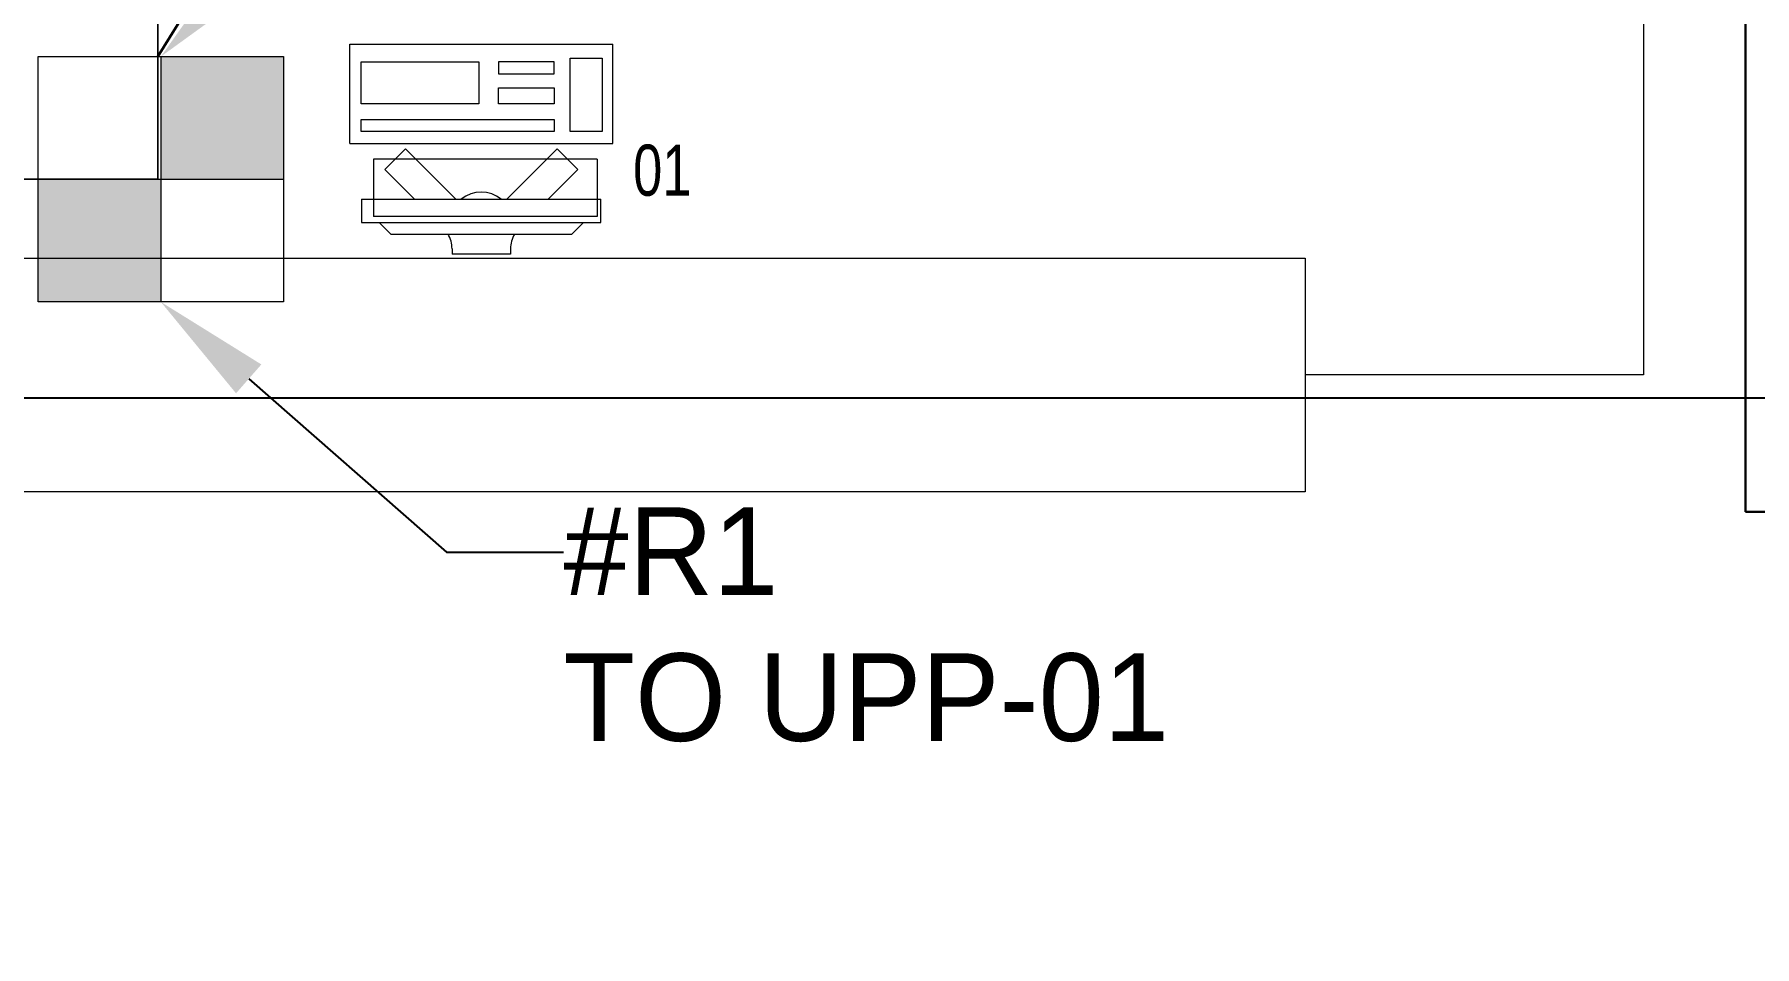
# Model space of a CAD drawing. Header units: metres. Extents: x 75097 to 220695, y -1557923 to -1361206.
# Drawn here: x 116004 to 118949, y -1405226 to -1403665 of the extents above; entities that cross this region are included whole.
import ezdxf
from ezdxf import colors
from ezdxf.entities.mleader import LeaderData, LeaderLine
from ezdxf.math import Vec2, Vec3

# ---------------------------------------------------------------- set-up
doc = ezdxf.new("R2010")
doc.units = ezdxf.units.M
doc.layers.get('0').update_dxf_attribs({"lineweight": 0})
doc.layers.add('A-100 - Copy$0$axes', color=8, linetype='Continuous')
doc.layers.add('A-100 - Copy$0$Medical Equipment and Furniture', color=8, linetype='Continuous', lineweight=0)
doc.layers.add('E-LG', color=245, linetype='Continuous', lineweight=30)
doc.layers.add('E-POWR', color=7, linetype='Continuous', lineweight=9, true_color=0x4e7e3e)
doc.styles.add('A-100 - Copy$0$X3G_ENTITY_257CFD', font='swisscl.ttf', dxfattribs={"height": 200})
doc.styles.get("Standard").update_dxf_attribs({"font": 'GOTHIC.TTF'})

# ---------------------------------------------------------------- blocks, each defined once
blk = doc.blocks.new('FLOOR BOX')
at = {"layer": 'E-POWR'}
h = blk.add_hatch(color=256, dxfattribs=at)
h.dxf.hatch_style = 1
h.paths.add_polyline_path([(0, 300), (0, 0), (300, 0), (300, 300)])
h.paths.add_polyline_path([(0, -300), (0, 0), (-300, 0), (-300, -300)])
blk.add_lwpolyline([(-300, 300), (300, 300), (300, -300), (-300, -300)], close=True, dxfattribs=at)
for points in [[(0, 300), (0, -300)], [(-300, 0), (300, 0)]]:
    blk.add_lwpolyline(points, dxfattribs=at)
blk = doc.blocks.new('A-100 - Copy$0$ITCWLS1-P')
for p, q in [((-0.17, 0.45), (-0.17, 0)), ((-0.17, 0.45), (0, 0.45)), ((0, 0.45), (0, 0)), ((-0.2651, 0.43, 0), (-0.3051, 0.43, 0)), ((-0.3051, 0.43, 0), (-0.3051, 0.02, 0)), ((-0.2651, 0.43, 0), (-0.2651, 0.02, 0)), ((-0.1496, 0.4305), (-0.1291, 0.4305)), ((-0.1291, 0.4305), (-0.1291, 0.4089)), ((-0.3251, 0.38, 0), (-0.3051, 0.4, 0)), ((-0.197, 0.4094), (-0.295, 0.4094)), ((-0.295, 0.0264), (-0.295, 0.4094)), ((-0.197, 0.0264), (-0.197, 0.4094)), ((-0.3251, 0.38, 0), (-0.3251, 0.07, 0)), ((-0.3503, 0.275), (-0.3596, 0.275)), ((-0.3596, 0.175), (-0.3596, 0.275)), ((-0.3503, 0.175), (-0.3596, 0.175)), ((-0.3251, 0.07, 0), (-0.3051, 0.05, 0)), ((-0.3051, 0.02, 0), (-0.2651, 0.02, 0)), ((-0.197, 0.0264), (-0.295, 0.0264)), ((-0.17, 0), (0, 0))]:
    blk.add_line(p, q)
at = {"extrusion": (2.48281e-10, 3.18408e-10, -1)}
for p, q in [((-0.2651, 0.3395), (-0.2144, 0.3902)), ((-0.1791, 0.3548), (-0.2144, 0.3902)), ((-0.2651, 0.2688), (-0.1791, 0.3548))]:
    blk.add_line(p, q, dxfattribs=at)
at = {"extrusion": (2.48281e-10, -3.18408e-10, -1)}
for p, q in [((-0.2651, 0.1812), (-0.1791, 0.0952)), ((-0.2651, 0.1105), (-0.2144, 0.0598)), ((-0.1791, 0.0952), (-0.2144, 0.0598))]:
    blk.add_line(p, q, dxfattribs=at)
for points in [[(-0.1291, 0.4089), (-0.1291, 0.1), (-0.1496, 0.1), (-0.1496, 0.4305)], [(-0.1496, 0.1), (-0.1496, 0.1), (-0.1496, 0.1), (-0.1496, 0.1), (-0.1496, 0.1), (-0.1496, 0.1), (-0.1496, 0.1), (-0.1496, 0.1), (-0.1496, 0.1)], [(-0.1496, 0.1), (-0.1496, 0.1), (-0.1496, 0.1), (-0.1496, 0.1), (-0.1496, 0.1), (-0.1496, 0.1), (-0.1496, 0.1), (-0.1496, 0.1), (-0.1496, 0.1), (-0.1496, 0.1), (-0.1496, 0.1), (-0.1496, 0.1), (-0.1496, 0.1), (-0.1496, 0.1), (-0.1496, 0.1), (-0.1496, 0.1), (-0.1496, 0.1), (-0.1496, 0.1)], [(-0.1496, 0.1), (-0.1496, 0.1), (-0.1496, 0.1), (-0.1496, 0.1), (-0.1496, 0.1), (-0.1496, 0.1), (-0.1496, 0.1), (-0.1496, 0.1), (-0.1496, 0.1), (-0.1496, 0.1)], [(-0.1496, 0.1), (-0.1496, 0.1), (-0.1496, 0.1), (-0.1496, 0.1), (-0.1496, 0.1), (-0.1496, 0.1), (-0.1496, 0.1)], [(-0.1496, 0.1), (-0.1496, 0.1), (-0.1496, 0.1), (-0.1496, 0.1), (-0.1496, 0.1), (-0.1496, 0.1), (-0.1496, 0.1), (-0.1496, 0.1), (-0.1496, 0.1), (-0.1496, 0.1)], [(-0.1496, 0.1), (-0.1496, 0.1), (-0.1496, 0.1), (-0.1496, 0.1), (-0.1496, 0.1), (-0.1496, 0.1), (-0.1496, 0.1), (-0.1496, 0.1), (-0.1496, 0.1), (-0.1496, 0.1), (-0.1496, 0.1), (-0.1496, 0.1), (-0.1496, 0.1), (-0.1496, 0.1), (-0.1496, 0.1)], [(-0.1496, 0.1), (-0.1496, 0.1), (-0.1496, 0.1), (-0.1496, 0.1), (-0.1496, 0.1), (-0.1496, 0.1), (-0.1496, 0.1), (-0.1496, 0.1), (-0.1496, 0.1), (-0.1496, 0.1)], [(-0.1496, 0.1), (-0.1496, 0.1), (-0.1496, 0.1), (-0.1496, 0.1), (-0.1496, 0.1), (-0.1496, 0.1), (-0.1496, 0.1), (-0.1496, 0.1), (-0.1496, 0.1), (-0.1496, 0.1)], [(-0.1496, 0.1), (-0.1496, 0.1), (-0.1496, 0.1), (-0.1496, 0.1), (-0.1496, 0.1), (-0.1496, 0.1), (-0.1496, 0.1), (-0.1496, 0.1), (-0.1496, 0.1), (-0.1496, 0.1), (-0.1496, 0.1), (-0.1496, 0.1), (-0.1496, 0.1), (-0.1496, 0.1), (-0.1496, 0.1), (-0.1496, 0.1), (-0.1496, 0.1), (-0.1496, 0.1), (-0.1496, 0.1), (-0.1496, 0.1), (-0.1496, 0.1), (-0.1496, 0.1), (-0.1496, 0.1), (-0.1496, 0.1), (-0.1496, 0.1), (-0.1496, 0.1), (-0.1496, 0.1), (-0.1496, 0.1), (-0.1496, 0.1), (-0.1496, 0.1), (-0.1496, 0.1), (-0.1496, 0.1), (-0.1496, 0.1), (-0.1496, 0.1), (-0.1496, 0.1), (-0.1496, 0.1), (-0.1496, 0.1), (-0.1496, 0.1), (-0.1496, 0.1), (-0.1496, 0.1), (-0.1496, 0.1), (-0.1496, 0.1), (-0.1496, 0.1), (-0.1496, 0.1), (-0.1496, 0.1), (-0.1496, 0.1), (-0.1496, 0.1), (-0.1496, 0.1), (-0.1496, 0.1), (-0.1496, 0.1), (-0.1496, 0.1), (-0.1496, 0.1), (-0.1496, 0.1), (-0.1496, 0.1)], [(-0.1496, 0.1), (-0.1496, 0.1), (-0.1496, 0.1), (-0.1496, 0.1), (-0.1496, 0.1), (-0.1496, 0.1), (-0.1496, 0.1), (-0.1496, 0.1), (-0.1496, 0.1), (-0.1496, 0.1), (-0.1496, 0.1), (-0.1496, 0.1), (-0.1496, 0.1), (-0.1496, 0.1), (-0.1496, 0.1), (-0.1496, 0.1), (-0.1496, 0.1), (-0.1496, 0.1), (-0.1496, 0.1), (-0.1496, 0.1), (-0.1496, 0.1), (-0.1496, 0.1), (-0.1496, 0.1), (-0.1496, 0.1), (-0.1496, 0.1), (-0.1496, 0.1), (-0.1496, 0.1), (-0.1496, 0.1), (-0.1496, 0.1), (-0.1496, 0.1), (-0.1496, 0.1), (-0.1496, 0.1), (-0.1496, 0.1), (-0.1496, 0.1), (-0.1496, 0.1), (-0.1496, 0.1), (-0.1496, 0.1), (-0.1496, 0.1), (-0.1496, 0.1), (-0.1496, 0.1), (-0.1496, 0.1), (-0.1496, 0.1), (-0.1496, 0.1), (-0.1496, 0.1), (-0.1496, 0.1), (-0.1496, 0.1), (-0.1496, 0.1), (-0.1496, 0.1), (-0.1496, 0.1), (-0.1496, 0.1), (-0.1496, 0.1), (-0.1496, 0.1), (-0.1496, 0.1), (-0.1496, 0.1), (-0.1496, 0.1), (-0.1496, 0.1), (-0.1496, 0.1), (-0.1496, 0.1), (-0.1496, 0.1), (-0.1496, 0.1), (-0.1496, 0.1), (-0.1496, 0.1), (-0.1496, 0.1), (-0.1496, 0.1), (-0.1496, 0.1), (-0.1496, 0.1), (-0.1496, 0.1), (-0.1496, 0.1), (-0.1496, 0.1), (-0.1496, 0.1), (-0.1496, 0.1), (-0.1496, 0.1), (-0.1496, 0.1), (-0.1496, 0.1), (-0.1496, 0.1), (-0.1496, 0.1), (-0.1496, 0.1), (-0.1496, 0.1), (-0.1496, 0.1), (-0.1496, 0.1), (-0.1496, 0.1), (-0.1496, 0.1), (-0.1496, 0.1), (-0.1496, 0.1), (-0.1496, 0.1), (-0.1496, 0.1), (-0.1496, 0.1), (-0.1496, 0.1), (-0.1496, 0.1)], [(-0.1496, 0.1), (-0.1496, 0.1), (-0.1496, 0.1), (-0.1496, 0.1), (-0.1496, 0.1), (-0.1496, 0.1), (-0.1496, 0.1), (-0.1496, 0.1), (-0.1496, 0.1), (-0.1496, 0.1), (-0.1496, 0.1), (-0.1496, 0.1)], [(-0.1496, 0.1), (-0.1496, 0.1), (-0.1496, 0.1), (-0.1496, 0.1), (-0.1496, 0.1), (-0.1496, 0.1), (-0.1496, 0.1)], [(-0.1496, 0.1), (-0.1496, 0.1), (-0.1496, 0.1), (-0.1496, 0.1), (-0.1496, 0.1), (-0.1496, 0.1), (-0.1496, 0.1), (-0.1496, 0.1), (-0.1496, 0.1), (-0.1496, 0.1), (-0.1496, 0.1), (-0.1496, 0.1), (-0.1496, 0.1), (-0.1496, 0.1), (-0.1496, 0.1), (-0.1496, 0.1), (-0.1496, 0.1)], [(-0.1496, 0.1), (-0.1496, 0.1), (-0.1496, 0.1), (-0.1496, 0.1), (-0.1496, 0.1), (-0.1496, 0.1), (-0.1496, 0.1), (-0.1496, 0.1), (-0.1496, 0.1), (-0.1496, 0.1), (-0.1496, 0.1), (-0.1496, 0.1), (-0.1496, 0.1), (-0.1496, 0.1), (-0.1496, 0.1), (-0.1496, 0.1), (-0.1496, 0.1), (-0.1496, 0.1), (-0.1496, 0.1), (-0.1496, 0.1), (-0.1496, 0.1), (-0.1496, 0.1), (-0.1496, 0.1), (-0.1496, 0.1), (-0.1496, 0.1), (-0.1496, 0.1), (-0.1496, 0.1), (-0.1496, 0.1), (-0.1496, 0.1), (-0.1496, 0.1), (-0.1496, 0.1), (-0.1496, 0.1), (-0.1496, 0.1), (-0.1496, 0.1), (-0.1496, 0.1), (-0.1496, 0.1), (-0.1496, 0.1), (-0.1496, 0.1), (-0.1496, 0.1), (-0.1496, 0.1), (-0.1496, 0.1), (-0.1496, 0.1), (-0.1496, 0.1), (-0.1496, 0.1), (-0.1496, 0.1), (-0.1496, 0.1), (-0.1496, 0.1), (-0.1496, 0.1), (-0.1496, 0.1), (-0.1496, 0.1), (-0.1496, 0.1), (-0.1496, 0.1), (-0.1496, 0.1), (-0.1496, 0.1), (-0.1496, 0.1), (-0.1496, 0.1), (-0.1496, 0.1), (-0.1496, 0.1), (-0.1496, 0.1), (-0.1496, 0.1), (-0.1496, 0.1), (-0.1496, 0.1), (-0.1496, 0.1), (-0.1496, 0.1), (-0.1496, 0.1), (-0.1496, 0.1), (-0.1496, 0.1), (-0.1496, 0.1), (-0.1496, 0.1), (-0.1496, 0.1), (-0.1496, 0.1), (-0.1496, 0.1), (-0.1496, 0.1), (-0.1496, 0.1), (-0.1496, 0.1), (-0.1496, 0.1), (-0.1496, 0.1), (-0.1496, 0.1), (-0.1496, 0.1), (-0.1496, 0.1), (-0.1496, 0.1), (-0.1496, 0.1), (-0.1496, 0.1), (-0.1496, 0.1), (-0.1496, 0.1), (-0.1496, 0.1), (-0.1496, 0.1), (-0.1496, 0.1), (-0.1496, 0.1), (-0.1496, 0.1), (-0.1496, 0.1), (-0.1496, 0.1), (-0.1496, 0.1), (-0.1496, 0.1), (-0.1496, 0.1), (-0.1496, 0.1), (-0.1496, 0.1), (-0.1496, 0.1), (-0.1496, 0.1), (-0.1496, 0.1), (-0.1496, 0.1), (-0.1496, 0.1), (-0.1496, 0.1), (-0.1496, 0.1), (-0.1496, 0.1), (-0.1496, 0.1), (-0.1496, 0.1), (-0.1496, 0.1), (-0.1496, 0.1), (-0.1496, 0.1), (-0.1496, 0.1)], [(-0.1496, 0.1), (-0.1496, 0.1), (-0.1496, 0.1), (-0.1496, 0.1), (-0.1496, 0.1), (-0.1496, 0.1), (-0.1496, 0.1), (-0.1496, 0.1)]]:
    blk.add_lwpolyline(points)
for points in [[(-0.1019, 0.4305), (-0.0304, 0.4305), (-0.0304, 0.2294), (-0.1019, 0.2294)], [(-0.1019, 0.1954), (-0.0747, 0.1954), (-0.0747, 0.1), (-0.1019, 0.1)], [(-0.0304, 0.1954), (-0.0508, 0.1954), (-0.0508, 0.1), (-0.0304, 0.1)], [(-0.1496, 0.1), (-0.1496, 0.1), (-0.1496, 0.1), (-0.1496, 0.1), (-0.1496, 0.1), (-0.1496, 0.1), (-0.1496, 0.1), (-0.1496, 0.1), (-0.1496, 0.1), (-0.1496, 0.1), (-0.1496, 0.1), (-0.1496, 0.1), (-0.1496, 0.1), (-0.1496, 0.1), (-0.1496, 0.1), (-0.1496, 0.1), (-0.1496, 0.1), (-0.1496, 0.1), (-0.1496, 0.1), (-0.1496, 0.1), (-0.1496, 0.1), (-0.1496, 0.1), (-0.1496, 0.1), (-0.1496, 0.1), (-0.1496, 0.1), (-0.1496, 0.1), (-0.1496, 0.1), (-0.1496, 0.1), (-0.1496, 0.1), (-0.1496, 0.1), (-0.1496, 0.1), (-0.1496, 0.1), (-0.1496, 0.1), (-0.1496, 0.1), (-0.1496, 0.1), (-0.1496, 0.1), (-0.1496, 0.1), (-0.1496, 0.1), (-0.1496, 0.1), (-0.1496, 0.1), (-0.1496, 0.1), (-0.1496, 0.1), (-0.1496, 0.1), (-0.1496, 0.1), (-0.1496, 0.1), (-0.1496, 0.1), (-0.1496, 0.1), (-0.1496, 0.1), (-0.1496, 0.1), (-0.1496, 0.1), (-0.1496, 0.1), (-0.1496, 0.1), (-0.1496, 0.1), (-0.1496, 0.1), (-0.1496, 0.1), (-0.1496, 0.1), (-0.1496, 0.1), (-0.1496, 0.1), (-0.1496, 0.1), (-0.1496, 0.1), (-0.1496, 0.1), (-0.1496, 0.1), (-0.1496, 0.1), (-0.1496, 0.1), (-0.1496, 0.1), (-0.1496, 0.1), (-0.1496, 0.1), (-0.1496, 0.1), (-0.1496, 0.1), (-0.1496, 0.1), (-0.1496, 0.1), (-0.1496, 0.1), (-0.1496, 0.1), (-0.1496, 0.1), (-0.1496, 0.1), (-0.1496, 0.1), (-0.1496, 0.1), (-0.1496, 0.1), (-0.1496, 0.1), (-0.1496, 0.1), (-0.1496, 0.1), (-0.1496, 0.1), (-0.1496, 0.1), (-0.1496, 0.1), (-0.1496, 0.1), (-0.1496, 0.1), (-0.1496, 0.1), (-0.1496, 0.1), (-0.1496, 0.1), (-0.1496, 0.1), (-0.1496, 0.1), (-0.1496, 0.1), (-0.1496, 0.1), (-0.1496, 0.1), (-0.1496, 0.1), (-0.1496, 0.1), (-0.1496, 0.1), (-0.1496, 0.1), (-0.1496, 0.1), (-0.1496, 0.1), (-0.1496, 0.1), (-0.1496, 0.1), (-0.1496, 0.1), (-0.1496, 0.1), (-0.1496, 0.1), (-0.1496, 0.1), (-0.1496, 0.1), (-0.1496, 0.1), (-0.1496, 0.1), (-0.1496, 0.1), (-0.1496, 0.1), (-0.1496, 0.1), (-0.1496, 0.1), (-0.1496, 0.1), (-0.1496, 0.1), (-0.1496, 0.1), (-0.1496, 0.1), (-0.1496, 0.1), (-0.1496, 0.1), (-0.1496, 0.1), (-0.1496, 0.1), (-0.1496, 0.1), (-0.1496, 0.1), (-0.1496, 0.1), (-0.1496, 0.1), (-0.1496, 0.1), (-0.1496, 0.1), (-0.1496, 0.1), (-0.1496, 0.1), (-0.1496, 0.1), (-0.1496, 0.1), (-0.1496, 0.1), (-0.1496, 0.1), (-0.1496, 0.1), (-0.1496, 0.1), (-0.1496, 0.1), (-0.1496, 0.1), (-0.1496, 0.1), (-0.1496, 0.1), (-0.1496, 0.1), (-0.1496, 0.1), (-0.1496, 0.1), (-0.1496, 0.1), (-0.1496, 0.1), (-0.1496, 0.1), (-0.1496, 0.1), (-0.1496, 0.1), (-0.1496, 0.1), (-0.1496, 0.1), (-0.1496, 0.1), (-0.1496, 0.1), (-0.1496, 0.1), (-0.1496, 0.1), (-0.1496, 0.1), (-0.1496, 0.1), (-0.1496, 0.1), (-0.1496, 0.1), (-0.1496, 0.1), (-0.1496, 0.1), (-0.1496, 0.1), (-0.1496, 0.1), (-0.1496, 0.1), (-0.1496, 0.1), (-0.1496, 0.1), (-0.1496, 0.1), (-0.1496, 0.1), (-0.1496, 0.1), (-0.1496, 0.1), (-0.1496, 0.1), (-0.1496, 0.1), (-0.1496, 0.1), (-0.1496, 0.1), (-0.1496, 0.1), (-0.1496, 0.1), (-0.1496, 0.1), (-0.1496, 0.1), (-0.1496, 0.1), (-0.1496, 0.1), (-0.1496, 0.1), (-0.1496, 0.1), (-0.1496, 0.1), (-0.1496, 0.1), (-0.1496, 0.1), (-0.1496, 0.1), (-0.1496, 0.1), (-0.1496, 0.1), (-0.1496, 0.1), (-0.1496, 0.1), (-0.1496, 0.1), (-0.1496, 0.1), (-0.1496, 0.1), (-0.1496, 0.1), (-0.1496, 0.1), (-0.1496, 0.1), (-0.1496, 0.1), (-0.1496, 0.1), (-0.1496, 0.1), (-0.1496, 0.1), (-0.1496, 0.1), (-0.1496, 0.1), (-0.1496, 0.1), (-0.1496, 0.1), (-0.1496, 0.1), (-0.1496, 0.1), (-0.1496, 0.1), (-0.1496, 0.1), (-0.1496, 0.1), (-0.1496, 0.1), (-0.1496, 0.1), (-0.1496, 0.1), (-0.1496, 0.1), (-0.1496, 0.1), (-0.1496, 0.1), (-0.1496, 0.1), (-0.1496, 0.1), (-0.1496, 0.1), (-0.1496, 0.1), (-0.1496, 0.1), (-0.1496, 0.1), (-0.1496, 0.1), (-0.1496, 0.1), (-0.1496, 0.1), (-0.1496, 0.1), (-0.1496, 0.1), (-0.1496, 0.1), (-0.1496, 0.1), (-0.1496, 0.1), (-0.1496, 0.1), (-0.1496, 0.1), (-0.1496, 0.1), (-0.1496, 0.1), (-0.1496, 0.1), (-0.1496, 0.1), (-0.1496, 0.1), (-0.1496, 0.1), (-0.1496, 0.1), (-0.1496, 0.1), (-0.1496, 0.1), (-0.1496, 0.1), (-0.1496, 0.1), (-0.1496, 0.1), (-0.1496, 0.1), (-0.1496, 0.1), (-0.1496, 0.1), (-0.1496, 0.1), (-0.1496, 0.1), (-0.1496, 0.1), (-0.1496, 0.1), (-0.1496, 0.1), (-0.1496, 0.1), (-0.1496, 0.1), (-0.1496, 0.1), (-0.1496, 0.1), (-0.1496, 0.1), (-0.1496, 0.1), (-0.1496, 0.1), (-0.1496, 0.1), (-0.1496, 0.1), (-0.1496, 0.1), (-0.1496, 0.1), (-0.1496, 0.1), (-0.1496, 0.1), (-0.1496, 0.1), (-0.1496, 0.1), (-0.1496, 0.1), (-0.1496, 0.1), (-0.1496, 0.1), (-0.1496, 0.1), (-0.1496, 0.1), (-0.1496, 0.1), (-0.1496, 0.1), (-0.1496, 0.1), (-0.1496, 0.1), (-0.1496, 0.1), (-0.1496, 0.1), (-0.1496, 0.1), (-0.1496, 0.1)], [(-0.1496, 0.1), (-0.1496, 0.1), (-0.1496, 0.1), (-0.1496, 0.1), (-0.1496, 0.1), (-0.1496, 0.1), (-0.1496, 0.1), (-0.1496, 0.1), (-0.1496, 0.1), (-0.1496, 0.1), (-0.1496, 0.1), (-0.1496, 0.1), (-0.1496, 0.1), (-0.1496, 0.1), (-0.1496, 0.1), (-0.1496, 0.1), (-0.1496, 0.1), (-0.1496, 0.1), (-0.1496, 0.1), (-0.1496, 0.1), (-0.1496, 0.1), (-0.1496, 0.1), (-0.1496, 0.1), (-0.1496, 0.1), (-0.1496, 0.1), (-0.1496, 0.1), (-0.1496, 0.1), (-0.1496, 0.1), (-0.1496, 0.1), (-0.1496, 0.1), (-0.1496, 0.1), (-0.1496, 0.1), (-0.1496, 0.1), (-0.1496, 0.1), (-0.1496, 0.1), (-0.1496, 0.1), (-0.1496, 0.1), (-0.1496, 0.1), (-0.1496, 0.1), (-0.1496, 0.1), (-0.1496, 0.1), (-0.1496, 0.1), (-0.1496, 0.1), (-0.1496, 0.1), (-0.1496, 0.1), (-0.1496, 0.1), (-0.1496, 0.1), (-0.1496, 0.1), (-0.1496, 0.1), (-0.1496, 0.1), (-0.1496, 0.1), (-0.1496, 0.1), (-0.1496, 0.1), (-0.1496, 0.1), (-0.1496, 0.1), (-0.1496, 0.1), (-0.1496, 0.1), (-0.1496, 0.1), (-0.1496, 0.1), (-0.1496, 0.1), (-0.1496, 0.1), (-0.1496, 0.1), (-0.1496, 0.1), (-0.1496, 0.1), (-0.1496, 0.1), (-0.1496, 0.1), (-0.1496, 0.1), (-0.1496, 0.1), (-0.1496, 0.1), (-0.1496, 0.1), (-0.1496, 0.1), (-0.1496, 0.1), (-0.1496, 0.1), (-0.1496, 0.1), (-0.1496, 0.1), (-0.1496, 0.1), (-0.1496, 0.1), (-0.1496, 0.1), (-0.1496, 0.1), (-0.1496, 0.1), (-0.1496, 0.1), (-0.1496, 0.1), (-0.1496, 0.1), (-0.1496, 0.1), (-0.1496, 0.1), (-0.1496, 0.1), (-0.1496, 0.1), (-0.1496, 0.1), (-0.1496, 0.1), (-0.1496, 0.1), (-0.1496, 0.1), (-0.1496, 0.1), (-0.1496, 0.1), (-0.1496, 0.1), (-0.1496, 0.1), (-0.1496, 0.1), (-0.1496, 0.1), (-0.1496, 0.1), (-0.1496, 0.1), (-0.1496, 0.1), (-0.1496, 0.1), (-0.1496, 0.1), (-0.1496, 0.1), (-0.1496, 0.1), (-0.1496, 0.1), (-0.1496, 0.1), (-0.1496, 0.1), (-0.1496, 0.1), (-0.1496, 0.1), (-0.1496, 0.1), (-0.1496, 0.1), (-0.1496, 0.1), (-0.1496, 0.1), (-0.1496, 0.1), (-0.1496, 0.1), (-0.1496, 0.1), (-0.1496, 0.1), (-0.1496, 0.1), (-0.1496, 0.1), (-0.1496, 0.1), (-0.1496, 0.1), (-0.1496, 0.1), (-0.1496, 0.1), (-0.1496, 0.1), (-0.1496, 0.1), (-0.1496, 0.1), (-0.1496, 0.1), (-0.1496, 0.1), (-0.1496, 0.1), (-0.1496, 0.1), (-0.1496, 0.1), (-0.1496, 0.1), (-0.1496, 0.1), (-0.1496, 0.1), (-0.1496, 0.1), (-0.1496, 0.1), (-0.1496, 0.1), (-0.1496, 0.1), (-0.1496, 0.1), (-0.1496, 0.1), (-0.1496, 0.1), (-0.1496, 0.1), (-0.1496, 0.1), (-0.1496, 0.1), (-0.1496, 0.1), (-0.1496, 0.1), (-0.1496, 0.1), (-0.1496, 0.1), (-0.1496, 0.1), (-0.1496, 0.1), (-0.1496, 0.1), (-0.1496, 0.1), (-0.1496, 0.1), (-0.1496, 0.1), (-0.1496, 0.1), (-0.1496, 0.1), (-0.1496, 0.1), (-0.1496, 0.1), (-0.1496, 0.1), (-0.1496, 0.1), (-0.1496, 0.1), (-0.1496, 0.1), (-0.1496, 0.1), (-0.1496, 0.1), (-0.1496, 0.1), (-0.1496, 0.1), (-0.1496, 0.1), (-0.1496, 0.1), (-0.1496, 0.1), (-0.1496, 0.1), (-0.1496, 0.1), (-0.1496, 0.1), (-0.1496, 0.1), (-0.1496, 0.1), (-0.1496, 0.1), (-0.1496, 0.1), (-0.1496, 0.1), (-0.1496, 0.1), (-0.1496, 0.1), (-0.1496, 0.1), (-0.1496, 0.1), (-0.1496, 0.1), (-0.1496, 0.1), (-0.1496, 0.1), (-0.1496, 0.1), (-0.1496, 0.1), (-0.1496, 0.1), (-0.1496, 0.1), (-0.1496, 0.1), (-0.1496, 0.1), (-0.1496, 0.1), (-0.1496, 0.1), (-0.1496, 0.1), (-0.1496, 0.1), (-0.1496, 0.1), (-0.1496, 0.1), (-0.1496, 0.1), (-0.1496, 0.1), (-0.1496, 0.1), (-0.1496, 0.1), (-0.1496, 0.1), (-0.1496, 0.1), (-0.1496, 0.1), (-0.1496, 0.1), (-0.1496, 0.1), (-0.1496, 0.1), (-0.1496, 0.1), (-0.1496, 0.1), (-0.1496, 0.1), (-0.1496, 0.1), (-0.1496, 0.1), (-0.1496, 0.1), (-0.1496, 0.1), (-0.1496, 0.1)], [(-0.1496, 0.1), (-0.1496, 0.1), (-0.1496, 0.1), (-0.1496, 0.1), (-0.1496, 0.1), (-0.1496, 0.1), (-0.1496, 0.1), (-0.1496, 0.1), (-0.1496, 0.1), (-0.1496, 0.1), (-0.1496, 0.1), (-0.1496, 0.1), (-0.1496, 0.1), (-0.1496, 0.1), (-0.1496, 0.1), (-0.1496, 0.1), (-0.1496, 0.1), (-0.1496, 0.1), (-0.1496, 0.1), (-0.1496, 0.1), (-0.1496, 0.1), (-0.1496, 0.1), (-0.1496, 0.1), (-0.1496, 0.1), (-0.1496, 0.1), (-0.1496, 0.1), (-0.1496, 0.1), (-0.1496, 0.1), (-0.1496, 0.1), (-0.1496, 0.1), (-0.1496, 0.1), (-0.1496, 0.1), (-0.1496, 0.1), (-0.1496, 0.1), (-0.1496, 0.1), (-0.1496, 0.1), (-0.1496, 0.1), (-0.1496, 0.1), (-0.1496, 0.1), (-0.1496, 0.1), (-0.1496, 0.1), (-0.1496, 0.1), (-0.1496, 0.1), (-0.1496, 0.1), (-0.1496, 0.1), (-0.1496, 0.1), (-0.1496, 0.1), (-0.1496, 0.1), (-0.1496, 0.1), (-0.1496, 0.1), (-0.1496, 0.1), (-0.1496, 0.1), (-0.1496, 0.1), (-0.1496, 0.1), (-0.1496, 0.1), (-0.1496, 0.1), (-0.1496, 0.1), (-0.1496, 0.1), (-0.1496, 0.1), (-0.1496, 0.1), (-0.1496, 0.1), (-0.1496, 0.1), (-0.1496, 0.1), (-0.1496, 0.1), (-0.1496, 0.1), (-0.1496, 0.1), (-0.1496, 0.1), (-0.1496, 0.1), (-0.1496, 0.1), (-0.1496, 0.1), (-0.1496, 0.1), (-0.1496, 0.1), (-0.1496, 0.1), (-0.1496, 0.1), (-0.1496, 0.1), (-0.1496, 0.1), (-0.1496, 0.1), (-0.1496, 0.1), (-0.1496, 0.1), (-0.1496, 0.1), (-0.1496, 0.1), (-0.1496, 0.1), (-0.1496, 0.1), (-0.1496, 0.1), (-0.1496, 0.1), (-0.1496, 0.1), (-0.1496, 0.1), (-0.1496, 0.1), (-0.1496, 0.1), (-0.1496, 0.1), (-0.1496, 0.1), (-0.1496, 0.1), (-0.1496, 0.1), (-0.1496, 0.1), (-0.1496, 0.1), (-0.1496, 0.1), (-0.1496, 0.1), (-0.1496, 0.1), (-0.1496, 0.1), (-0.1496, 0.1), (-0.1496, 0.1), (-0.1496, 0.1), (-0.1496, 0.1), (-0.1496, 0.1), (-0.1496, 0.1), (-0.1496, 0.1), (-0.1496, 0.1), (-0.1496, 0.1), (-0.1496, 0.1), (-0.1496, 0.1), (-0.1496, 0.1), (-0.1496, 0.1), (-0.1496, 0.1), (-0.1496, 0.1), (-0.1496, 0.1), (-0.1496, 0.1), (-0.1496, 0.1), (-0.1496, 0.1), (-0.1496, 0.1), (-0.1496, 0.1), (-0.1496, 0.1), (-0.1496, 0.1), (-0.1496, 0.1), (-0.1496, 0.1), (-0.1496, 0.1), (-0.1496, 0.1), (-0.1496, 0.1), (-0.1496, 0.1), (-0.1496, 0.1), (-0.1496, 0.1), (-0.1496, 0.1), (-0.1496, 0.1), (-0.1496, 0.1), (-0.1496, 0.1), (-0.1496, 0.1), (-0.1496, 0.1), (-0.1496, 0.1), (-0.1496, 0.1), (-0.1496, 0.1), (-0.1496, 0.1), (-0.1496, 0.1), (-0.1496, 0.1), (-0.1496, 0.1), (-0.1496, 0.1), (-0.1496, 0.1), (-0.1496, 0.1), (-0.1496, 0.1), (-0.1496, 0.1), (-0.1496, 0.1), (-0.1496, 0.1), (-0.1496, 0.1), (-0.1496, 0.1), (-0.1496, 0.1), (-0.1496, 0.1), (-0.1496, 0.1), (-0.1496, 0.1), (-0.1496, 0.1), (-0.1496, 0.1), (-0.1496, 0.1), (-0.1496, 0.1), (-0.1496, 0.1), (-0.1496, 0.1), (-0.1496, 0.1), (-0.1496, 0.1), (-0.1496, 0.1), (-0.1496, 0.1), (-0.1496, 0.1), (-0.1496, 0.1), (-0.1496, 0.1), (-0.1496, 0.1), (-0.1496, 0.1), (-0.1496, 0.1), (-0.1496, 0.1), (-0.1496, 0.1), (-0.1496, 0.1), (-0.1496, 0.1), (-0.1496, 0.1), (-0.1496, 0.1), (-0.1496, 0.1), (-0.1496, 0.1), (-0.1496, 0.1), (-0.1496, 0.1), (-0.1496, 0.1), (-0.1496, 0.1), (-0.1496, 0.1), (-0.1496, 0.1), (-0.1496, 0.1), (-0.1496, 0.1), (-0.1496, 0.1), (-0.1496, 0.1), (-0.1496, 0.1), (-0.1496, 0.1), (-0.1496, 0.1), (-0.1496, 0.1), (-0.1496, 0.1), (-0.1496, 0.1), (-0.1496, 0.1), (-0.1496, 0.1), (-0.1496, 0.1), (-0.1496, 0.1), (-0.1496, 0.1), (-0.1496, 0.1), (-0.1496, 0.1), (-0.1496, 0.1), (-0.1496, 0.1), (-0.1496, 0.1), (-0.1496, 0.1), (-0.1496, 0.1), (-0.1496, 0.1), (-0.1496, 0.1), (-0.1496, 0.1), (-0.1496, 0.1), (-0.1496, 0.1), (-0.1496, 0.1), (-0.1496, 0.1), (-0.1496, 0.1), (-0.1496, 0.1), (-0.1496, 0.1), (-0.1496, 0.1)], [(-0.1496, 0.0727), (-0.0236, 0.0727), (-0.0236, 0.0182), (-0.1496, 0.0182)]]:
    blk.add_lwpolyline(points, close=True)
for centre, radius, start, end in [((-0.3503, 0.325), 0.05, 270, 300.3093), ((-0.3089, 0.225), 0.0556, 321.9431, 38.0569), ((-0.3503, 0.125), 0.05, 59.6907, 90)]:
    blk.add_arc(centre, radius, start, end)
blk = doc.blocks.new('A-100 - Copy')
at = {"layer": 'A-100 - Copy$0$axes'}
blk.add_line((178940.3, -1404287.7, 2.4), (95748.8, -1404287.7, 2.4), dxfattribs=at)
at = {"layer": 'A-100 - Copy$0$Medical Equipment and Furniture'}
for p, q in [((118758.6, -1401472.9, 0), (118758.6, -1404247.7, 0)), ((115828.3, -1404047.7, 2.4), (118179.4, -1404047.7, 2.4)), ((118179.4, -1404047.7, 2.4), (118179.4, -1404447.7, 2.4)), ((118758.6, -1404247.7, 0), (118179.4, -1404247.7, 2.4)), ((118179.4, -1404447.7, 2.4), (115828.3, -1404447.7, 2.4))]:
    blk.add_line(p, q, dxfattribs=at)
at = {"layer": 'A-100 - Copy$0$Medical Equipment and Furniture', "extrusion": (-2.34751e-05, -2.20203e-06, 1), "xscale": 1000.000000000003, "yscale": 1000.000000000003, "zscale": 1000.000000000003, "rotation": 89.99858923334607}
blk.add_blockref('A-100 - Copy$0$ITCWLS1-P', (116993.6, -1403681.4, 2.7), dxfattribs=at)
at = {"layer": 'A-100 - Copy$0$Medical Equipment and Furniture', "insert": (117078.5, -1403853.3, 2.4), "char_height": 87.47, "attachment_point": 2, "style": 'A-100 - Copy$0$X3G_ENTITY_257CFD'}
blk.add_mtext('01', dxfattribs=at)

msp = doc.modelspace()

# ---------------------------------------------------------------- linework, layer by layer
at = {"layer": 'E-LG', "color": 1}
msp.add_lwpolyline([(150505, -1410095.1), (150505, -1405110.5), (125427.3, -1405110.5), (125427.3, -1401960.3), (124946.7, -1401849.6), (125150.8, -1402096.7), (125150.8, -1404010.4), (124514.9, -1403969.8), (125156.2, -1404080.2), (125156.2, -1404482.1), (118933, -1404482.1), (118933, -1402076.9), (118651, -1402076.9), (118453, -1401944), (118240.9, -1402108.2), (116424, -1402108.2), (116424, -1403363.1), (116215, -1403702.6)], dxfattribs=at)
at = {"layer": 'E-POWR', "const_width": 3}
msp.add_lwpolyline([(119742, -1399148.9), (119743, -1401537.4), (116215, -1401537.4), (116215, -1403912.6), (115462.9, -1403912.6), (115462.9, -1399707.2)], dxfattribs=at)

# ---------------------------------------------------------------- block references
at = {"layer": 'E-POWR', "color": 87, "true_color": 0x4c7b3d, "xscale": 0.7, "yscale": 0.7, "zscale": 0.7}
msp.add_blockref('FLOOR BOX', (116220, -1403912.6), dxfattribs=at)

# ---------------------------------------------------------------- leaders
at = {"layer": 'E-POWR'}
ml = msp.add_multileader_mtext('Standard', dxfattribs=at)
ml.set_content('#B1\\PTO PP-02', color=256)
ml.set_leader_properties()
ml.build(insert=Vec2(0, 0))
ml.multileader.update_dxf_attribs({"text_right_attachment_type": 6, "dogleg_length": 200, "arrow_head_size": 200})
ctx = ml.context
ctx.base_point, ctx.char_height, ctx.arrow_head_size, ctx.landing_gap_size, ctx.plane_origin = Vec3(116979, -1403138.6), 150, 200, 0.09, Vec3(117618.1, -1404222.2)
ctx.right_attachment = 6
notes = []
notes.append((ctx, [(0, (1, 1, 0), (116779, -1403138.6), (1, 0), 200, [(0, [(116220, -1403702.6)], 0, [])])]))
ctx.mtext.insert, ctx.mtext.flow_direction = Vec3(116979.1, -1403061.7), 5
for ctx, leaders in notes:
    for number, flags, end, landing, length, lines in leaders:
        leader = LeaderData()
        leader.index, (leader.has_last_leader_line, leader.has_dogleg_vector, leader.attachment_direction) = number, flags
        leader.last_leader_point, leader.dogleg_vector, leader.dogleg_length = Vec3(end), Vec3(landing), length
        for number, points, colour, breaks in lines:
            line = LeaderLine()
            line.index, line.vertices, line.color, line.breaks = number, Vec3.list(points), colors.encode_raw_color(colour), breaks
            leader.lines.append(line)
        ctx.leaders.append(leader)

# ---------------------------------------------------------------- next in the draw order: block references
msp.add_blockref('A-100 - Copy', (0, 0))

# ---------------------------------------------------------------- next in the draw order: leaders
ml = msp.add_multileader_mtext('Standard', dxfattribs=at)
ml.set_content('#R1\\PTO UPP-01', color=256)
ml.set_leader_properties()
ml.build(insert=Vec2(0, 0))
ml.multileader.update_dxf_attribs({"text_right_attachment_type": 6, "dogleg_length": 200, "arrow_head_size": 200})
ctx = ml.context
ctx.base_point, ctx.char_height, ctx.arrow_head_size, ctx.landing_gap_size, ctx.plane_origin = Vec3(116909.2, -1404551.2), 150, 200, 0.09, Vec3(117637, -1406137.9)
ctx.right_attachment = 6
notes = []
notes.append((ctx, [(0, (1, 1, 0), (116709.2, -1404551.2), (1, 0), 200, [(0, [(116220, -1404122.6)], 0, [])])]))
ctx.mtext.insert, ctx.mtext.flow_direction = Vec3(116909.3, -1404474.3), 5
for ctx, leaders in notes:
    for number, flags, end, landing, length, lines in leaders:
        leader = LeaderData()
        leader.index, (leader.has_last_leader_line, leader.has_dogleg_vector, leader.attachment_direction) = number, flags
        leader.last_leader_point, leader.dogleg_vector, leader.dogleg_length = Vec3(end), Vec3(landing), length
        for number, points, colour, breaks in lines:
            line = LeaderLine()
            line.index, line.vertices, line.color, line.breaks = number, Vec3.list(points), colors.encode_raw_color(colour), breaks
            leader.lines.append(line)
        ctx.leaders.append(leader)

doc.saveas('drawing.dxf')
